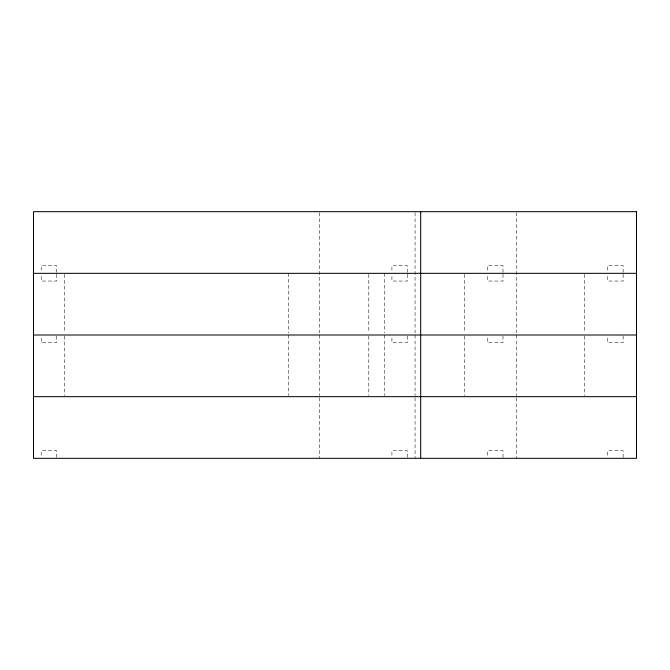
<?xml version="1.0" encoding="UTF-8"?>
<svg xmlns="http://www.w3.org/2000/svg" width="670" height="670" viewBox="0 0 670 670"><rect width="100%" height="100%" fill="white"/><g stroke="black" fill="none" stroke-linecap="round" stroke-linejoin="round"><path stroke-width="0.5" stroke-dasharray="3.35 2.51" d="M623.15 272.372L623.15 265.63L607.732 265.63L607.732 272.372M623.15 274.298L623.15 281.048L607.732 281.048L607.732 274.298M623.15 335.963L623.15 342.705L607.732 342.705L607.732 335.963M623.15 457.359L623.15 450.617L607.732 450.617L607.732 457.359M584.608 274.382L584.608 332.906M584.608 336.047L584.608 395.618M516.344 212.717L516.344 332.906M516.344 335L516.344 395.618M516.344 397.712L516.344 458.322M502.994 272.372L502.994 265.63L487.584 265.63L487.584 272.372M502.994 274.298L502.994 281.048L487.584 281.048L487.584 274.298M502.994 335.963L502.994 342.705L487.584 342.705L487.584 335.963M502.994 457.359L502.994 450.617L487.584 450.617L487.584 457.359M464.461 274.382L464.461 332.906M464.461 336.047L464.461 395.618M415.065 212.717L415.065 332.906M415.065 335L415.065 395.618M415.065 397.712L415.065 458.322M407.327 272.372L407.327 265.63L391.916 265.63L391.916 272.372M407.327 274.298L407.327 281.048L391.916 281.048L391.916 274.298M407.327 335.963L407.327 342.705L391.916 342.705L391.916 335.963M407.327 457.359L407.327 450.617L391.916 450.617L391.916 457.359M384.237 273.335L384.237 332.906M384.237 335L384.237 395.618M368.793 274.382L368.793 332.906M368.793 336.047L368.793 395.618M319.406 212.717L319.406 332.906M319.406 335L319.406 395.618M319.406 397.712L319.406 458.322M288.569 273.335L288.569 332.906M288.569 335L288.569 395.618M64.328 274.382L64.328 332.906M64.328 336.047L64.328 395.618M56.623 272.372L56.623 265.63L41.205 265.63L41.205 272.372M56.623 274.298L56.623 281.048L41.205 281.048L41.205 274.298M56.623 335.963L56.623 342.705L41.205 342.705L41.205 335.963M56.623 457.359L56.623 450.617L41.205 450.617L41.205 457.359"/><path stroke-width="1" d="M33.5 273.335L636.5 273.335M33.5 335L636.5 335M33.5 396.665L636.5 396.665M420.685 211.678L420.685 458.322M636.5 211.678L33.5 211.678L33.5 458.322L636.5 458.322L636.5 211.678"/></g></svg>
